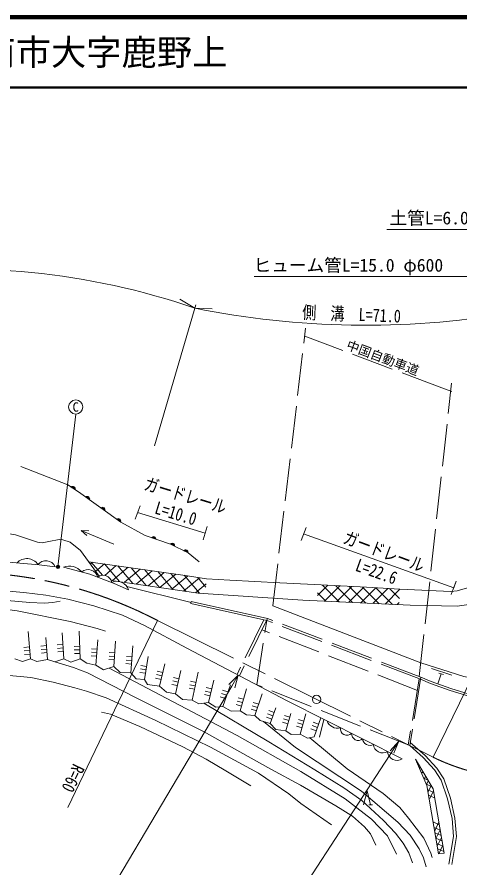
# Model space of a CAD drawing. Units: millimetres at full size, sheet at 1:1000; details may follow other scales. Extents: x 40000 to 680000, y 20000 to 380000.
# Drawn here: x 415212 to 477991, y 259306 to 380000 of the extents above; entities that cross this region are included whole.
import ezdxf
from ezdxf.enums import TextEntityAlignment as Align

# ---------------------------------------------------------------- set-up
doc = ezdxf.new("R2010")
doc.units = ezdxf.units.MM
doc.header["$LTSCALE"] = 1000
doc.linetypes.add('CHAIN', pattern=[18.5, 12, -1.5, 3.5, -1.5])
doc.linetypes.add('DASHED', pattern=[7.5, 6, -1.5])
for name, color, linetype, lineweight in [('M-BGD', 7, 'Continuous', 13), ('M-BMK', 2, 'CHAIN', 13), ('M-BMK-HTXT', 7, 'Continuous', 13), ('M-BMK-SRVR', 3, 'Continuous', 13), ('M-STR-HTXT', 7, 'Continuous', 13), ('M-STR-STRC', 7, 'Continuous', 13), ('M-TTL', 2, 'Continuous', 140), ('M-TTL-LINE', 7, 'Continuous', 50)]:
    doc.layers.add(name, color=color, linetype=linetype, lineweight=lineweight)
doc.layers.add('M-TTL-TXT', color=7, linetype='Continuous')
doc.styles.add('ＭＳ ゴシック', font='')
doc.styles.get('ＭＳ ゴシック').set_extended_font_data('MS Gothic')
pattern_1 = [(65, (-0, -0), (-575.50544, 268.3626), []), (155, (-0, -0), (-268.3626, -575.50544), [])]

# ---------------------------------------------------------------- blocks, each defined once
blk = doc.blocks.new('open_arrow')
at = {"color": 0, "linetype": 'Continuous', "lineweight": -2}
blk.add_lwpolyline([(7.5, 1.25), (0, 0), (7.5, -1.25)], dxfattribs=at)

msp = doc.modelspace()

# ---------------------------------------------------------------- hatches: boundary and pattern name
at = {"layer": 'M-BGD'}
for points in [[(423433, 312993), (422907, 313333, -0.84072)], [(425482, 311557), (424974, 311922, -0.84072)], [(427643, 310005), (427134, 310370, -0.84072)], [(429873, 308403), (429365, 308768, -0.84072)], [(434901, 305933), (434309, 306134, -0.84072)], [(437540, 304953), (436978, 305228, -0.84072)], [(439422, 304031), (438860, 304306, -0.84072)]]:
    msp.add_hatch(color=256, dxfattribs=at).paths.add_polyline_path(points)
h = msp.add_hatch(dxfattribs=at)
h.set_pattern_fill('USER', color=256, style=0, pattern_type=2)
h.set_pattern_definition([(40, (-0, -0), (-816.3403, 972.8764), []), (130, (-0, -0), (-972.8764, -816.3403), [])])
h.paths.add_polyline_path([(442066, 300323), (439364, 300758), (425355, 302747), (426837, 300688, -0.42194), (428548, 300103), (440888, 298273), (441930, 298205)])
h = msp.add_hatch(dxfattribs=at)
h.set_pattern_fill('USER', color=256, style=0, pattern_type=2)
h.set_pattern_definition([(45, (-0, -0), (-898.0256, 898.0256), []), (135, (-0, -0), (-898.0256, -898.0256), [])])
h.paths.add_polyline_path([(469485, 298846), (464751, 299115), (458310, 299444), (457815, 299471), (457815, 297212), (469360, 296648)])
h = msp.add_hatch(dxfattribs=at)
h.set_pattern_fill('USER', color=256, style=0, pattern_type=2)
h.set_pattern_definition(pattern_1)
h.paths.add_polyline_path([(474197, 270525), (471688, 274716), (473311, 271002), (473631, 269126), (474411, 269258)])
h = msp.add_hatch(dxfattribs=at)
h.set_pattern_fill('USER', color=256, style=0, pattern_type=2)
h.set_pattern_definition(pattern_1)
h.paths.add_polyline_path([(474965, 265975), (474192, 265843), (474966, 261314), (475733, 261425)])
at = {"layer": 'M-STR-HTXT'}
msp.add_hatch(color=256, dxfattribs=at).paths.add_polyline_path([(421191, 302192, -1), (420834, 301841, -1)])

# ---------------------------------------------------------------- linework, layer by layer
at = {"layer": 'M-BGD', "linetype": 'DASHED'}
for p, q in [((451452, 296505), (456116, 335862)), ((472217, 286478), (476801, 328060)), ((450197, 294507), (446390, 286759)), ((450735, 294694), (446744, 286572)), ((472461, 286373), (450735, 294694)), ((472411, 286068), (450601, 294417)), ((471950, 284500), (449938, 293072)), ((472220, 286141), (470672, 276742)), ((472461, 286373), (470862, 276667))]:
    msp.add_line(p, q, dxfattribs=at)
at = {"layer": 'M-BGD'}
for p, q in [((422907, 313333), (423433, 312993)), ((424974, 311922), (425482, 311557)), ((427134, 310370), (427643, 310005)), ((429365, 308768), (429873, 308403)), ((434309, 306134), (434901, 305933)), ((436978, 305228), (437540, 304953)), ((438860, 304306), (439422, 304031)), ((439873, 296962), (430786, 299226)), ((439840, 296815), (439905, 297108)), ((450735, 294694), (439905, 297108)), ((450599, 294417), (439840, 296815)), ((417102, 288988), (416785, 292870)), ((421866, 288956), (421607, 292645)), ((424163, 288983), (424040, 292890)), ((419535, 288883), (419282, 291988)), ((420924, 290955), (421722, 291011)), ((426401, 288075), (426686, 291682)), ((428950, 287871), (429191, 291488)), ((416169, 290585), (416967, 290650)), ((416210, 290087), (417007, 290152)), ((418578, 290782), (419375, 290846)), ((418618, 290283), (419416, 290348)), ((418659, 289785), (419456, 289850)), ((420959, 290456), (421757, 290512)), ((420994, 289957), (421792, 290013)), ((423308, 290723), (424107, 290749)), ((423324, 290224), (424123, 290249)), ((423339, 289724), (424139, 289749)), ((425744, 289912), (426541, 289849)), ((425783, 290410), (426581, 290347)), ((428281, 289863), (429079, 289810)), ((431359, 286969), (431619, 290823)), ((416251, 289589), (417048, 289654)), ((425704, 289414), (426502, 289350)), ((428215, 288866), (429013, 288812)), ((428248, 289364), (429046, 289311)), ((430680, 288786), (431478, 288732)), ((430714, 289285), (431512, 289231)), ((433266, 286042), (433780, 289291)), ((430647, 288287), (431445, 288234)), ((432693, 287538), (433483, 287413)), ((432771, 288031), (433561, 287906)), ((435393, 285091), (436163, 288241)), ((437684, 284028), (438421, 287292)), ((476828, 286676), (473971, 287592)), ((432615, 287044), (433405, 286919)), ((434850, 286240), (435627, 286050)), ((434969, 286726), (435746, 286536)), ((435088, 287212), (435865, 287022)), ((437382, 286322), (438162, 286146)), ((440035, 283088), (440893, 287060)), ((475308, 286848), (474850, 285420)), ((475641, 286742), (474974, 286955)), ((437161, 285347), (437942, 285170)), ((437272, 285834), (438052, 285658)), ((439695, 285303), (440477, 285134)), ((439801, 285792), (440583, 285623)), ((442016, 284887), (442794, 284701)), ((442335, 282780), (443097, 285967)), ((444390, 282219), (445448, 285305)), ((439590, 284814), (440372, 284645)), ((441783, 283914), (442561, 283728)), ((441900, 284401), (442678, 284215)), ((444173, 284053), (444930, 283794)), ((444335, 284526), (445092, 284267)), ((446845, 281583), (447717, 284709)), ((448936, 280929), (449939, 284016)), ((444011, 283580), (444767, 283321)), ((446268, 282492), (447039, 282277)), ((446402, 282973), (447173, 282758)), ((446537, 283455), (447307, 283240)), ((448699, 282789), (449460, 282542)), ((448390, 281838), (449151, 281590)), ((448545, 282313), (449306, 282066)), ((450898, 281637), (451652, 281369)), ((451091, 279796), (451882, 282015)), ((453296, 278756), (454037, 281237)), ((450562, 280695), (451316, 280427)), ((450730, 281166), (451484, 280898)), ((452969, 280455), (453735, 280226)), ((453112, 280934), (453878, 280705)), ((455106, 280359), (455876, 280142)), ((455354, 278289), (456166, 281172)), ((457337, 277929), (458250, 280613)), ((458083, 277840), (458696, 280389)), ((452826, 279976), (453592, 279747)), ((454835, 279397), (455605, 279180)), ((454970, 279878), (455740, 279661)), ((456867, 279029), (457624, 278771)), ((457028, 279502), (457785, 279245)), ((457189, 279976), (457946, 279718)), ((465081, 268246), (465581, 268246))]:
    msp.add_line(p, q, dxfattribs=at)
at = {"layer": 'M-BGD', "linetype": 'DASHED'}
for points in [[(476824, 326865), (475401, 327395), (455981, 334720)], [(470862, 276667), (449193, 285280), (450599, 294417)]]:
    msp.add_lwpolyline(points, dxfattribs=at)
at = {"layer": 'M-BGD'}
for points in [[(415744, 316268), (422414, 313652), (423927, 312674), (429913, 308374), (433382, 306448), (436974, 305230), (439460, 304012), (441048, 302745)], [(371214, 311356), (374053, 311096), (375240, 311146), (377866, 311239), (380217, 311453), (384047, 311498), (385264, 311271), (387168, 310835), (389927, 310302), (398865, 308628), (401802, 308307), (404753, 307893), (409425, 306973), (410944, 306804), (413358, 306839), (414992, 306553), (418131, 305495), (418772, 305416), (419739, 305625), (421192, 305906), (421699, 305851), (422740, 305496), (424214, 304334), (426837, 300688)], [(425355, 302747), (439364, 300758), (442066, 300323), (445357, 300134), (452477, 299762), (458310, 299444), (464751, 299115), (469485, 298846), (476694, 298510), (477607, 298597), (479394, 299153), (482953, 300127), (486551, 302017), (487100, 302351), (488646, 303827), (491467, 306402)], [(492906, 304968), (489688, 301813), (487095, 299699), (484593, 298415), (481244, 297217), (480378, 296880), (478921, 296610), (477580, 296441), (470928, 296571), (455734, 297313), (440888, 298273), (428548, 300103)], [(382778, 300339), (392498, 301619), (394883, 301861), (397123, 302020), (403377, 302513), (405775, 302616), (408975, 302732), (412087, 302732), (414530, 302636), (418346, 302319), (420596, 302040)], [(421795, 301964), (425525, 300996), (429003, 299674), (431026, 298742)], [(370263, 291028), (385370, 295652), (389838, 296904), (391528, 297490), (395874, 297878), (400806, 298332), (405173, 298588), (409240, 298688), (412864, 298676), (416199, 298401), (419311, 297985), (422407, 297433), (426119, 296491), (430175, 295160), (433281, 293695), (439295, 290502), (453520, 282997), (469819, 274783)], [(421331, 297130), (420272, 296940), (419071, 296845), (417008, 296973), (406773, 297843), (401904, 297843), (399495, 297765), (396396, 297257), (390607, 296134)], [(386923, 294271), (391424, 294867), (396103, 295514), (399140, 295864), (401042, 296073), (403225, 296260), (407714, 296435), (411286, 296308), (415236, 295760), (422734, 294282), (426559, 293291), (427741, 292913)], [(498302, 286577), (489841, 285461), (485098, 285535), (481868, 285785), (478525, 286447), (472457, 288393), (451452, 296505)], [(457337, 277929), (456403, 277716), (455354, 278289), (454050, 278232), (453296, 278756), (451895, 278953), (451091, 279796), (449691, 280211), (448936, 280929), (447718, 281038), (446845, 281583), (445563, 281556), (444390, 282219), (443404, 282105), (442335, 282780), (440956, 282583), (440035, 283088), (438661, 283215), (437684, 284028), (436380, 284228), (435393, 285091), (433684, 285331), (433266, 286042), (432082, 286130), (431359, 286969), (429845, 287032), (428950, 287871), (427486, 287433), (426401, 288075), (425082, 288343), (424163, 288983), (422827, 288496), (421866, 288956), (420573, 288557), (419535, 288883), (418023, 288596), (417102, 288988), (415973, 288571), (414880, 288952)], [(466088, 262541), (465290, 264126), (464450, 265162), (462757, 266672), (460374, 268141), (455394, 271044), (451179, 273344), (441663, 278663), (432000, 283484), (425183, 286998), (423219, 287726), (420573, 288557)], [(468973, 261284), (467697, 263877), (465471, 266211), (461709, 269127), (455457, 272978), (446394, 278080), (428250, 287662)], [(413641, 286670), (417188, 286329), (420343, 285674), (423411, 284842), (425066, 284379), (427839, 283451), (434898, 280232), (442653, 276419), (449416, 272734), (453739, 269816), (455459, 268459), (459783, 265435)], [(498410, 286297), (494881, 284929), (488996, 283516), (486274, 283003), (483415, 282955), (480474, 283280), (476613, 284490), (473802, 285470), (472411, 286068)], [(498302, 286577), (494792, 285216), (488933, 283809), (486244, 283302), (483429, 283255), (480536, 283575), (476708, 284775), (473911, 285750), (472461, 286373)], [(471284, 260023), (470727, 261449), (469960, 262820), (468845, 264255), (467152, 266036), (464073, 268892), (461526, 270684), (457404, 273222), (450890, 277196), (441707, 282690)], [(448345, 270972), (444828, 273090), (442040, 274723), (438708, 276492), (432622, 279393), (428482, 281135), (427163, 281403)], [(473185, 259469), (472801, 260739), (472212, 262034), (470917, 263963), (469172, 265795), (464048, 270189), (454660, 276380), (450151, 280075)], [(456689, 277781), (461988, 273377), (467085, 269892), (469475, 267881), (470712, 266391), (472859, 263521), (473869, 261406), (474073, 260784)], [(476435, 259867), (477088, 263794), (476887, 266323), (476246, 269121), (475334, 271761), (474396, 273210), (472796, 274954), (470862, 276667)], [(476829, 259802), (477491, 263777), (477283, 266383), (476631, 269231), (475696, 271937), (474714, 273455), (473075, 275241), (470933, 277100)], [(464331, 268246), (464831, 270246), (465331, 268246)]]:
    msp.add_lwpolyline(points, dxfattribs=at)
msp.add_lwpolyline([(471688, 274716), (474197, 270525), (475733, 261425), (474966, 261314), (473311, 271002)], close=True, dxfattribs=at)
for centre, radius, start, end in [((423141, 313117), 318, 337.02069, 137.23842), ((425196, 311695), 318, 334.20317, 134.4209), ((427357, 310143), 318, 334.20317, 134.4209), ((429587, 308541), 318, 334.20317, 134.4209), ((434587, 305982), 318, 351.15941, 151.37714), ((437235, 305041), 318, 343.78386, 144.00159), ((439117, 304119), 318, 343.78386, 144.00159), ((416598, 301300), 1886, 33.20486, 137.28481), ((419302, 301495), 1404, 22.86696, 143.34889), ((422622, 299829), 2290, 39.70847, 111.1862), ((425295, 300239), 1392, 13.71697, 130.87138), ((427408, 299562), 1262, 11.33677, 127.05395), ((429361, 298218), 1746, 17.47412, 114.19859), ((460623, 280707), 1569, 200.45225, 286.05375), ((461970, 279042), 926, 170.23287, 316.27314), ((463575, 278333), 938, 175.83641, 310.66958), ((465195, 277701), 1012, 184.49809, 302.00792), ((467021, 276921), 1292, 183.44629, 303.05972), ((469068, 275896), 1342, 182.4758, 304.03021)]:
    msp.add_arc(centre, radius, start, end, dxfattribs=at)
at = {"layer": 'M-BMK'}
msp.add_line((435144, 294397), (474212, 275004), dxfattribs=at)
for centre, radius, start, end in [((407308, 241245), 60000, 62.35877, 97.65674), ((487340, 301979), 30000, 244.04911, 348.01117)]:
    msp.add_arc(centre, radius, start, end, dxfattribs=at)
at = {"layer": 'M-BMK-HTXT'}
msp.add_line((428937, 305254), (424325, 307186), dxfattribs=at)
msp.add_lwpolyline([(425102, 306454), (424325, 307186), (425392, 307146)], dxfattribs=at)
at = {"layer": 'M-BMK-SRVR'}
msp.add_circle((457669, 283216), 600, dxfattribs=at)
at = {"layer": 'M-STR-HTXT'}
for p, q in [((440542, 339157), (434688, 319187)), ((440409, 338702), (438304, 339966)), ((440409, 338702), (442861, 338590)), ((421012, 302016), (423528, 323690)), ((432660, 310656), (431958, 308784)), ((432309, 309720), (441874, 306802)), ((456206, 307606), (455465, 305749)), ((455836, 306677), (477109, 299049)), ((474212, 275004), (487333, 302137)), ((422394, 267904), (435144, 294397)), ((445251, 285349), (446574, 286662)), ((446574, 286662), (445668, 285106)), ((446574, 286662), (446084, 284864))]:
    msp.add_line(p, q, dxfattribs=at)
for points in [[(517658, 317457), (493517, 349882), (467622, 349882)], [(503314, 291356), (485631, 343180), (448843, 343180)], [(441874, 306802), (442166, 307758), (441611, 305837)], [(477109, 299049), (477447, 299990), (476745, 298117)], [(445668, 285106), (418752, 239700), (455525, 239700)], [(469327, 277277), (448118, 244693), (514623, 244693)]]:
    msp.add_lwpolyline(points, dxfattribs=at)
msp.add_circle((421012, 302016), 250, dxfattribs=at)
for centre, radius, start, end in [((407282, 242652), 101602, 70.97122, 97.74798), ((464559, 457718), 121441, 258.52965, 279.61272)]:
    msp.add_arc(centre, radius, start, end, dxfattribs=at)
at = {"layer": 'M-STR-STRC'}
msp.add_circle((423528, 324690), 1000, dxfattribs=at)
at = {"layer": 'M-TTL'}
msp.add_line((680000, 380000), (40000, 380000), dxfattribs=at)
at = {"layer": 'M-TTL-LINE'}
msp.add_line((40000, 370000), (680000, 370000), dxfattribs=at)

# ---------------------------------------------------------------- block references
at = {"layer": 'M-STR-HTXT', "xscale": 240, "yscale": 240, "rotation": 236.9}
msp.add_blockref('open_arrow', (469327, 277277), dxfattribs=at)

# ---------------------------------------------------------------- texts
at = {"layer": 'M-BMK-HTXT', "style": 'ＭＳ ゴシック'}
msp.add_text('中国自動車道', height=1320, rotation=339.334, dxfattribs=at).set_placement((466682, 330683), align=Align.BOTTOM_CENTER)
at = {"layer": 'M-STR-HTXT', "style": 'ＭＳ ゴシック'}
for s, p in [('土管L=6.0 φ300', (486120, 350036)), ('ヒューム管L=15.0 φ600', (475608, 343334))]:
    msp.add_text(s, height=1833, dxfattribs=at).set_placement(p, align=Align.BOTTOM_RIGHT)
at = {"layer": 'M-STR-HTXT', "style": 'ＭＳ ゴシック', "width": 0.8}
for s, rotation, p in [('側\u3000溝\u3000L=71.0', 357.669, (462566, 336390)), ('ガードレール', 343.031, (438664, 310747)), ('L=10.0', 343.031, (437301, 308212)), ('ガードレール', 339.446, (466722, 302815)), ('L=22.6', 340.272, (465665, 299980))]:
    msp.add_text(s, height=1833, rotation=rotation, dxfattribs=at).set_placement(p, align=Align.BOTTOM_CENTER)
msp.add_text('R=60', height=1833, rotation=244.363, dxfattribs=at).set_placement((424858, 273428), align=Align.TOP_LEFT)
at = {"layer": 'M-STR-STRC', "style": 'ＭＳ ゴシック'}
msp.add_text('C', height=1320, dxfattribs=at).set_placement((423528, 324690), align=Align.MIDDLE_CENTER)
at = {"layer": 'M-TTL-TXT', "style": 'ＭＳ ゴシック'}
msp.add_text('周南市大字鹿野上', height=3666, dxfattribs=at).set_placement((405024, 375000), align=Align.MIDDLE_LEFT)

doc.saveas('drawing.dxf')
